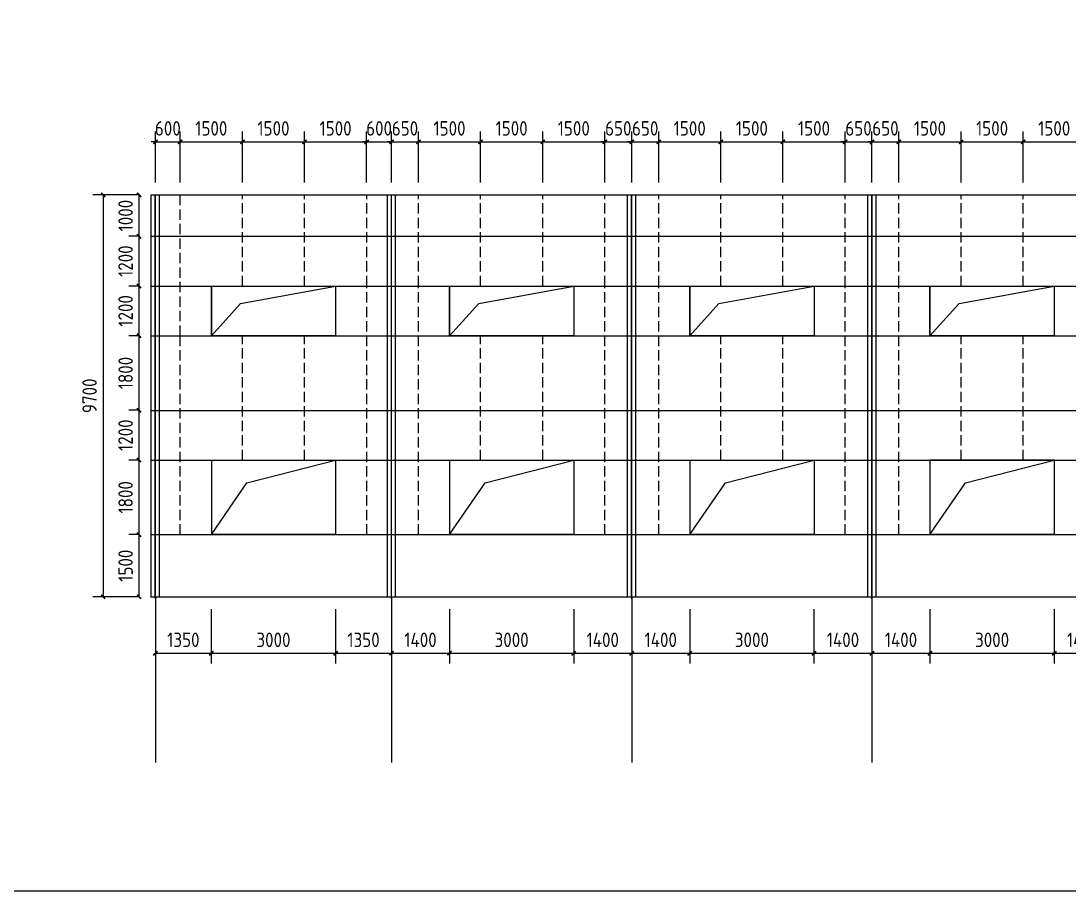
# Model space of a CAD drawing. Extents: x 102162 to 621267, y -39398 to 328893.
# Drawn here: x 363292 to 388595, y 118102 to 139102 of the extents above; entities that cross this region are included whole.
import ezdxf

# ---------------------------------------------------------------- set-up
doc = ezdxf.new("R2010")
doc.units = 0
doc.header["$LTSCALE"] = 1000
doc.header["$MEASUREMENT"] = 0
doc.linetypes.add('DASH', pattern=[0.35, 0.25, -0.1])
doc.layers.add('AXIS', color=3, linetype='Continuous')
doc.layers.add('DOTE', color=1, linetype='Continuous')
doc.styles.get("Standard").update_dxf_attribs({"font": 'gbenor.shx', "bigfont": 'gbcbig.shx'})
doc.dimstyles.get("Standard").update_dxf_attribs({"dimscale": 100, "dimtxt": 3.5, "dimasz": 1, "dimexe": 2.5, "dimexo": 3, "dimgap": 1.5, "dimtad": 1, "dimdec": 0, "dimzin": 0, "dimdsep": 46, "dimtxsty": 'Standard', "dimblk": 'ARCHTICK', "dimcen": 0.09, "dimadec": 0, "dimazin": 0, "dimtfac": 1, "dimtdec": 0, "dimtix": 1, "dimtmove": 2, "dimatfit": 3, "dimfxl": 1, "dimtolj": 1, "dimtzin": 0, "dimarcsym": 0})

# ---------------------------------------------------------------- blocks, each defined once
blk = doc.blocks.new('_ArchTick')
at = {"color": 0, "linetype": 'ByBlock', "const_width": 0.4}
blk.add_lwpolyline([(-0.5, -0.5), (0.5, 0.5)], dxfattribs=at)
blk = doc.blocks.new('*D5632')
at = {"color": 0, "lineweight": -2}
for p, q in [((366138, 126704), (365893, 126704)), ((366143, 125204), (366143, 126704)), ((366118, 125204), (365893, 125204))]:
    blk.add_line(p, q, dxfattribs=at)
at = {"layer": 'Defpoints', "color": 0}
for p in [(366143, 126704), (366438, 126704), (366418, 125204)]:
    blk.add_point(p, dxfattribs=at)
at = {"color": 0, "lineweight": -2, "xscale": 100, "yscale": 100, "zscale": 100}
for p, rotation in [((366143, 126704), 90), ((366143, 125204), 270)]:
    blk.add_blockref('_ArchTick', p, dxfattribs=dict(at, rotation=rotation))
at = {"color": 0, "insert": (365818, 125954), "char_height": 350, "attachment_point": 5, "rotation": 90}
blk.add_mtext('\\A1;1500', dxfattribs=at)
blk = doc.blocks.new('*D5633')
at = {"color": 0, "lineweight": -2}
for p, q in [((366138, 128504), (365893, 128504)), ((366143, 126704), (366143, 128504)), ((366138, 126704), (365893, 126704))]:
    blk.add_line(p, q, dxfattribs=at)
at = {"layer": 'Defpoints', "color": 0}
for p in [(366143, 128504), (366438, 128504), (366438, 126704)]:
    blk.add_point(p, dxfattribs=at)
at = {"color": 0, "lineweight": -2, "xscale": 100, "yscale": 100, "zscale": 100}
for p, rotation in [((366143, 128504), 90), ((366143, 126704), 270)]:
    blk.add_blockref('_ArchTick', p, dxfattribs=dict(at, rotation=rotation))
at = {"color": 0, "insert": (365818, 127604), "char_height": 350, "attachment_point": 5, "rotation": 90}
blk.add_mtext('\\A1;1800', dxfattribs=at)
blk = doc.blocks.new('*D5634')
at = {"color": 0, "lineweight": -2}
for p, q in [((366138, 129704), (365893, 129704)), ((366143, 128504), (366143, 129704)), ((366138, 128504), (365893, 128504))]:
    blk.add_line(p, q, dxfattribs=at)
at = {"layer": 'Defpoints', "color": 0}
for p in [(366143, 129704), (366438, 129704), (366438, 128504)]:
    blk.add_point(p, dxfattribs=at)
at = {"color": 0, "lineweight": -2, "xscale": 100, "yscale": 100, "zscale": 100}
for p, rotation in [((366143, 129704), 90), ((366143, 128504), 270)]:
    blk.add_blockref('_ArchTick', p, dxfattribs=dict(at, rotation=rotation))
at = {"color": 0, "insert": (365818, 129104), "char_height": 350, "attachment_point": 5, "rotation": 90}
blk.add_mtext('\\A1;1200', dxfattribs=at)
blk = doc.blocks.new('*D5635')
at = {"color": 0, "lineweight": -2}
for p, q in [((366138, 131504), (365893, 131504)), ((366143, 129704), (366143, 131504)), ((366138, 129704), (365893, 129704))]:
    blk.add_line(p, q, dxfattribs=at)
at = {"layer": 'Defpoints', "color": 0}
for p in [(366143, 131504), (366438, 131504), (366438, 129704)]:
    blk.add_point(p, dxfattribs=at)
at = {"color": 0, "lineweight": -2, "xscale": 100, "yscale": 100, "zscale": 100}
for p, rotation in [((366143, 131504), 90), ((366143, 129704), 270)]:
    blk.add_blockref('_ArchTick', p, dxfattribs=dict(at, rotation=rotation))
at = {"color": 0, "insert": (365818, 130604), "char_height": 350, "attachment_point": 5, "rotation": 90}
blk.add_mtext('\\A1;1800', dxfattribs=at)
blk = doc.blocks.new('*D5636')
at = {"color": 0, "lineweight": -2}
for p, q in [((366138, 132704), (365893, 132704)), ((366143, 131504), (366143, 132704)), ((366138, 131504), (365893, 131504))]:
    blk.add_line(p, q, dxfattribs=at)
at = {"layer": 'Defpoints', "color": 0}
for p in [(366143, 132704), (366438, 132704), (366438, 131504)]:
    blk.add_point(p, dxfattribs=at)
at = {"color": 0, "lineweight": -2, "xscale": 100, "yscale": 100, "zscale": 100}
for p, rotation in [((366143, 132704), 90), ((366143, 131504), 270)]:
    blk.add_blockref('_ArchTick', p, dxfattribs=dict(at, rotation=rotation))
at = {"color": 0, "insert": (365818, 132104), "char_height": 350, "attachment_point": 5, "rotation": 90}
blk.add_mtext('\\A1;1200', dxfattribs=at)
blk = doc.blocks.new('*D5637')
at = {"color": 0, "lineweight": -2}
for p, q in [((366138, 133904), (365893, 133904)), ((366143, 132704), (366143, 133904)), ((366138, 132704), (365893, 132704))]:
    blk.add_line(p, q, dxfattribs=at)
at = {"layer": 'Defpoints', "color": 0}
for p in [(366143, 133904), (366438, 133904), (366438, 132704)]:
    blk.add_point(p, dxfattribs=at)
at = {"color": 0, "lineweight": -2, "xscale": 100, "yscale": 100, "zscale": 100}
for p, rotation in [((366143, 133904), 90), ((366143, 132704), 270)]:
    blk.add_blockref('_ArchTick', p, dxfattribs=dict(at, rotation=rotation))
at = {"color": 0, "insert": (365818, 133304), "char_height": 350, "attachment_point": 5, "rotation": 90}
blk.add_mtext('\\A1;1200', dxfattribs=at)
blk = doc.blocks.new('*D5638')
at = {"color": 0, "lineweight": -2}
for p, q in [((366138, 134904), (365893, 134904)), ((366143, 133904), (366143, 134904)), ((366138, 133904), (365893, 133904))]:
    blk.add_line(p, q, dxfattribs=at)
at = {"layer": 'Defpoints', "color": 0}
for p in [(366143, 134904), (366438, 134904), (366438, 133904)]:
    blk.add_point(p, dxfattribs=at)
at = {"color": 0, "lineweight": -2, "xscale": 100, "yscale": 100, "zscale": 100}
for p, rotation in [((366143, 134904), 90), ((366143, 133904), 270)]:
    blk.add_blockref('_ArchTick', p, dxfattribs=dict(at, rotation=rotation))
at = {"color": 0, "insert": (365818, 134404), "char_height": 350, "attachment_point": 5, "rotation": 90}
blk.add_mtext('\\A1;1000', dxfattribs=at)
blk = doc.blocks.new('*D5639')
at = {"color": 0, "lineweight": -2}
for p, q in [((366138, 134904), (365024, 134904)), ((365274, 134904), (365274, 125204)), ((366138, 125204), (365024, 125204))]:
    blk.add_line(p, q, dxfattribs=at)
at = {"layer": 'Defpoints', "color": 0}
for p in [(366438, 134904), (365274, 125204), (366438, 125204)]:
    blk.add_point(p, dxfattribs=at)
at = {"color": 0, "lineweight": -2, "xscale": 100, "yscale": 100, "zscale": 100}
for p, rotation in [((365274, 134904), 90), ((365274, 125204), 270)]:
    blk.add_blockref('_ArchTick', p, dxfattribs=dict(at, rotation=rotation))
at = {"color": 0, "insert": (364949, 130054), "char_height": 350, "attachment_point": 5, "rotation": 90}
blk.add_mtext('\\A1;9700', dxfattribs=at)
blk = doc.blocks.new('*D5150')
at = {"color": 0, "lineweight": -2}
for p, q in [((366538, 124904), (366538, 123590)), ((367888, 124904), (367888, 123590)), ((366538, 123840), (367888, 123840))]:
    blk.add_line(p, q, dxfattribs=at)
at = {"layer": 'Defpoints', "color": 0}
for p in [(366538, 125204), (367888, 125204), (367888, 123840)]:
    blk.add_point(p, dxfattribs=at)
at = {"color": 0, "lineweight": -2, "xscale": 100, "yscale": 100, "zscale": 100, "rotation": 180}
blk.add_blockref('_ArchTick', (366538, 123840), dxfattribs=at)
at = {"color": 0, "lineweight": -2, "xscale": 100, "yscale": 100, "zscale": 100}
blk.add_blockref('_ArchTick', (367888, 123840), dxfattribs=at)
at = {"color": 0, "insert": (367213, 124165), "char_height": 350, "attachment_point": 5}
blk.add_mtext('\\A1;1350', dxfattribs=at)
blk = doc.blocks.new('*D5151')
at = {"color": 0, "lineweight": -2}
for p, q in [((367888, 124904), (367888, 123590)), ((370888, 124904), (370888, 123590)), ((367888, 123840), (370888, 123840))]:
    blk.add_line(p, q, dxfattribs=at)
at = {"layer": 'Defpoints', "color": 0}
for p in [(367888, 125204), (370888, 125204), (370888, 123840)]:
    blk.add_point(p, dxfattribs=at)
at = {"color": 0, "lineweight": -2, "xscale": 100, "yscale": 100, "zscale": 100, "rotation": 180}
blk.add_blockref('_ArchTick', (367888, 123840), dxfattribs=at)
at = {"color": 0, "lineweight": -2, "xscale": 100, "yscale": 100, "zscale": 100}
blk.add_blockref('_ArchTick', (370888, 123840), dxfattribs=at)
at = {"color": 0, "insert": (369388, 124165), "char_height": 350, "attachment_point": 5}
blk.add_mtext('\\A1;3000', dxfattribs=at)
blk = doc.blocks.new('*D5152')
at = {"color": 0, "lineweight": -2}
for p, q in [((370888, 124904), (370888, 123590)), ((372238, 124904), (372238, 123590)), ((370888, 123840), (372238, 123840))]:
    blk.add_line(p, q, dxfattribs=at)
at = {"layer": 'Defpoints', "color": 0}
for p in [(370888, 125204), (372238, 125204), (372238, 123840)]:
    blk.add_point(p, dxfattribs=at)
at = {"color": 0, "lineweight": -2, "xscale": 100, "yscale": 100, "zscale": 100, "rotation": 180}
blk.add_blockref('_ArchTick', (370888, 123840), dxfattribs=at)
at = {"color": 0, "lineweight": -2, "xscale": 100, "yscale": 100, "zscale": 100}
blk.add_blockref('_ArchTick', (372238, 123840), dxfattribs=at)
at = {"color": 0, "insert": (371563, 124165), "char_height": 350, "attachment_point": 5}
blk.add_mtext('\\A1;1350', dxfattribs=at)
blk = doc.blocks.new('*D5153')
at = {"color": 0, "lineweight": -2}
for p, q in [((372238, 124904), (372238, 123590)), ((373638, 124904), (373638, 123590)), ((372238, 123840), (373638, 123840))]:
    blk.add_line(p, q, dxfattribs=at)
at = {"layer": 'Defpoints', "color": 0}
for p in [(372238, 125204), (373638, 125204), (373638, 123840)]:
    blk.add_point(p, dxfattribs=at)
at = {"color": 0, "lineweight": -2, "xscale": 100, "yscale": 100, "zscale": 100, "rotation": 180}
blk.add_blockref('_ArchTick', (372238, 123840), dxfattribs=at)
at = {"color": 0, "lineweight": -2, "xscale": 100, "yscale": 100, "zscale": 100}
blk.add_blockref('_ArchTick', (373638, 123840), dxfattribs=at)
at = {"color": 0, "insert": (372938, 124165), "char_height": 350, "attachment_point": 5}
blk.add_mtext('\\A1;1400', dxfattribs=at)
blk = doc.blocks.new('*D5154')
at = {"color": 0, "lineweight": -2}
for p, q in [((373638, 124904), (373638, 123590)), ((376638, 124904), (376638, 123590)), ((373638, 123840), (376638, 123840))]:
    blk.add_line(p, q, dxfattribs=at)
at = {"layer": 'Defpoints', "color": 0}
for p in [(373638, 125204), (376638, 125204), (376638, 123840)]:
    blk.add_point(p, dxfattribs=at)
at = {"color": 0, "lineweight": -2, "xscale": 100, "yscale": 100, "zscale": 100, "rotation": 180}
blk.add_blockref('_ArchTick', (373638, 123840), dxfattribs=at)
at = {"color": 0, "lineweight": -2, "xscale": 100, "yscale": 100, "zscale": 100}
blk.add_blockref('_ArchTick', (376638, 123840), dxfattribs=at)
at = {"color": 0, "insert": (375138, 124165), "char_height": 350, "attachment_point": 5}
blk.add_mtext('\\A1;3000', dxfattribs=at)
blk = doc.blocks.new('*D5155')
at = {"color": 0, "lineweight": -2}
for p, q in [((376638, 124904), (376638, 123590)), ((378038, 124904), (378038, 123590)), ((376638, 123840), (378038, 123840))]:
    blk.add_line(p, q, dxfattribs=at)
at = {"layer": 'Defpoints', "color": 0}
for p in [(376638, 125204), (378038, 125204), (378038, 123840)]:
    blk.add_point(p, dxfattribs=at)
at = {"color": 0, "lineweight": -2, "xscale": 100, "yscale": 100, "zscale": 100, "rotation": 180}
blk.add_blockref('_ArchTick', (376638, 123840), dxfattribs=at)
at = {"color": 0, "lineweight": -2, "xscale": 100, "yscale": 100, "zscale": 100}
blk.add_blockref('_ArchTick', (378038, 123840), dxfattribs=at)
at = {"color": 0, "insert": (377338, 124165), "char_height": 350, "attachment_point": 5}
blk.add_mtext('\\A1;1400', dxfattribs=at)
blk = doc.blocks.new('*D5156')
at = {"color": 0, "lineweight": -2}
for p, q in [((378038, 124904), (378038, 123590)), ((379438, 124904), (379438, 123590)), ((378038, 123840), (379438, 123840))]:
    blk.add_line(p, q, dxfattribs=at)
at = {"layer": 'Defpoints', "color": 0}
for p in [(378038, 125204), (379438, 125204), (379438, 123840)]:
    blk.add_point(p, dxfattribs=at)
at = {"color": 0, "lineweight": -2, "xscale": 100, "yscale": 100, "zscale": 100, "rotation": 180}
blk.add_blockref('_ArchTick', (378038, 123840), dxfattribs=at)
at = {"color": 0, "lineweight": -2, "xscale": 100, "yscale": 100, "zscale": 100}
blk.add_blockref('_ArchTick', (379438, 123840), dxfattribs=at)
at = {"color": 0, "insert": (378738, 124165), "char_height": 350, "attachment_point": 5}
blk.add_mtext('\\A1;1400', dxfattribs=at)
blk = doc.blocks.new('*D5157')
at = {"color": 0, "lineweight": -2}
for p, q in [((379438, 124904), (379438, 123590)), ((382438, 124904), (382438, 123590)), ((379438, 123840), (382438, 123840))]:
    blk.add_line(p, q, dxfattribs=at)
at = {"layer": 'Defpoints', "color": 0}
for p in [(379438, 125204), (382438, 125204), (382438, 123840)]:
    blk.add_point(p, dxfattribs=at)
at = {"color": 0, "lineweight": -2, "xscale": 100, "yscale": 100, "zscale": 100, "rotation": 180}
blk.add_blockref('_ArchTick', (379438, 123840), dxfattribs=at)
at = {"color": 0, "lineweight": -2, "xscale": 100, "yscale": 100, "zscale": 100}
blk.add_blockref('_ArchTick', (382438, 123840), dxfattribs=at)
at = {"color": 0, "insert": (380938, 124165), "char_height": 350, "attachment_point": 5}
blk.add_mtext('\\A1;3000', dxfattribs=at)
blk = doc.blocks.new('*D5158')
at = {"color": 0, "lineweight": -2}
for p, q in [((382438, 124904), (382438, 123590)), ((383838, 124904), (383838, 123590)), ((382438, 123840), (383838, 123840))]:
    blk.add_line(p, q, dxfattribs=at)
at = {"layer": 'Defpoints', "color": 0}
for p in [(382438, 125204), (383838, 125204), (383838, 123840)]:
    blk.add_point(p, dxfattribs=at)
at = {"color": 0, "lineweight": -2, "xscale": 100, "yscale": 100, "zscale": 100, "rotation": 180}
blk.add_blockref('_ArchTick', (382438, 123840), dxfattribs=at)
at = {"color": 0, "lineweight": -2, "xscale": 100, "yscale": 100, "zscale": 100}
blk.add_blockref('_ArchTick', (383838, 123840), dxfattribs=at)
at = {"color": 0, "insert": (383138, 124165), "char_height": 350, "attachment_point": 5}
blk.add_mtext('\\A1;1400', dxfattribs=at)
blk = doc.blocks.new('*D5159')
at = {"color": 0, "lineweight": -2}
for p, q in [((383838, 124904), (383838, 123590)), ((385238, 124904), (385238, 123590)), ((383838, 123840), (385238, 123840))]:
    blk.add_line(p, q, dxfattribs=at)
at = {"layer": 'Defpoints', "color": 0}
for p in [(383838, 125204), (385238, 125204), (385238, 123840)]:
    blk.add_point(p, dxfattribs=at)
at = {"color": 0, "lineweight": -2, "xscale": 100, "yscale": 100, "zscale": 100, "rotation": 180}
blk.add_blockref('_ArchTick', (383838, 123840), dxfattribs=at)
at = {"color": 0, "lineweight": -2, "xscale": 100, "yscale": 100, "zscale": 100}
blk.add_blockref('_ArchTick', (385238, 123840), dxfattribs=at)
at = {"color": 0, "insert": (384538, 124165), "char_height": 350, "attachment_point": 5}
blk.add_mtext('\\A1;1400', dxfattribs=at)
blk = doc.blocks.new('*D5160')
at = {"color": 0, "lineweight": -2}
for p, q in [((385238, 124904), (385238, 123590)), ((388238, 124904), (388238, 123590)), ((385238, 123840), (388238, 123840))]:
    blk.add_line(p, q, dxfattribs=at)
at = {"layer": 'Defpoints', "color": 0}
for p in [(385238, 125204), (388238, 125204), (388238, 123840)]:
    blk.add_point(p, dxfattribs=at)
at = {"color": 0, "lineweight": -2, "xscale": 100, "yscale": 100, "zscale": 100, "rotation": 180}
blk.add_blockref('_ArchTick', (385238, 123840), dxfattribs=at)
at = {"color": 0, "lineweight": -2, "xscale": 100, "yscale": 100, "zscale": 100}
blk.add_blockref('_ArchTick', (388238, 123840), dxfattribs=at)
at = {"color": 0, "insert": (386738, 124165), "char_height": 350, "attachment_point": 5}
blk.add_mtext('\\A1;3000', dxfattribs=at)
blk = doc.blocks.new('*D5161')
at = {"color": 0, "lineweight": -2}
for p, q in [((388238, 124904), (388238, 123590)), ((389638, 124904), (389638, 123590)), ((388238, 123840), (389638, 123840))]:
    blk.add_line(p, q, dxfattribs=at)
at = {"layer": 'Defpoints', "color": 0}
for p in [(388238, 125204), (389638, 125204), (389638, 123840)]:
    blk.add_point(p, dxfattribs=at)
at = {"color": 0, "lineweight": -2, "xscale": 100, "yscale": 100, "zscale": 100, "rotation": 180}
blk.add_blockref('_ArchTick', (388238, 123840), dxfattribs=at)
at = {"color": 0, "lineweight": -2, "xscale": 100, "yscale": 100, "zscale": 100}
blk.add_blockref('_ArchTick', (389638, 123840), dxfattribs=at)
at = {"color": 0, "insert": (388938, 124165), "char_height": 350, "attachment_point": 5}
blk.add_mtext('\\A1;1400', dxfattribs=at)
blk = doc.blocks.new('*D5640')
at = {"color": 0, "lineweight": -2}
for p, q in [((366538, 135204), (366538, 136434)), ((367138, 135204), (367138, 136434)), ((366538, 136184), (366438, 136184)), ((366538, 136184), (367138, 136184)), ((367138, 136184), (367238, 136184))]:
    blk.add_line(p, q, dxfattribs=at)
at = {"layer": 'Defpoints', "color": 0}
for p in [(367138, 136184), (366538, 134904), (367138, 134904)]:
    blk.add_point(p, dxfattribs=at)
at = {"color": 0, "lineweight": -2, "xscale": 100, "yscale": 100, "zscale": 100}
blk.add_blockref('_ArchTick', (366538, 136184), dxfattribs=at)
at = {"color": 0, "lineweight": -2, "xscale": 100, "yscale": 100, "zscale": 100, "rotation": 180}
blk.add_blockref('_ArchTick', (367138, 136184), dxfattribs=at)
at = {"color": 0, "insert": (366838, 136509), "char_height": 350, "attachment_point": 5}
blk.add_mtext('\\A1;600', dxfattribs=at)
blk = doc.blocks.new('*D5641')
at = {"color": 0, "lineweight": -2}
for p, q in [((367138, 135204), (367138, 136434)), ((368638, 135204), (368638, 136434)), ((367138, 136184), (368638, 136184))]:
    blk.add_line(p, q, dxfattribs=at)
at = {"layer": 'Defpoints', "color": 0}
for p in [(368638, 136184), (367138, 134904), (368638, 134904)]:
    blk.add_point(p, dxfattribs=at)
at = {"color": 0, "lineweight": -2, "xscale": 100, "yscale": 100, "zscale": 100, "rotation": 180}
blk.add_blockref('_ArchTick', (367138, 136184), dxfattribs=at)
at = {"color": 0, "lineweight": -2, "xscale": 100, "yscale": 100, "zscale": 100}
blk.add_blockref('_ArchTick', (368638, 136184), dxfattribs=at)
at = {"color": 0, "insert": (367888, 136509), "char_height": 350, "attachment_point": 5}
blk.add_mtext('\\A1;1500', dxfattribs=at)
blk = doc.blocks.new('*D5642')
at = {"color": 0, "lineweight": -2}
for p, q in [((368638, 135204), (368638, 136434)), ((370138, 135204), (370138, 136434)), ((368638, 136184), (370138, 136184))]:
    blk.add_line(p, q, dxfattribs=at)
at = {"layer": 'Defpoints', "color": 0}
for p in [(370138, 136184), (368638, 134904), (370138, 134904)]:
    blk.add_point(p, dxfattribs=at)
at = {"color": 0, "lineweight": -2, "xscale": 100, "yscale": 100, "zscale": 100, "rotation": 180}
blk.add_blockref('_ArchTick', (368638, 136184), dxfattribs=at)
at = {"color": 0, "lineweight": -2, "xscale": 100, "yscale": 100, "zscale": 100}
blk.add_blockref('_ArchTick', (370138, 136184), dxfattribs=at)
at = {"color": 0, "insert": (369388, 136509), "char_height": 350, "attachment_point": 5}
blk.add_mtext('\\A1;1500', dxfattribs=at)
blk = doc.blocks.new('*D5643')
at = {"color": 0, "lineweight": -2}
for p, q in [((370138, 135204), (370138, 136434)), ((371638, 135204), (371638, 136434)), ((370138, 136184), (371638, 136184))]:
    blk.add_line(p, q, dxfattribs=at)
at = {"layer": 'Defpoints', "color": 0}
for p in [(371638, 136184), (370138, 134904), (371638, 134904)]:
    blk.add_point(p, dxfattribs=at)
at = {"color": 0, "lineweight": -2, "xscale": 100, "yscale": 100, "zscale": 100, "rotation": 180}
blk.add_blockref('_ArchTick', (370138, 136184), dxfattribs=at)
at = {"color": 0, "lineweight": -2, "xscale": 100, "yscale": 100, "zscale": 100}
blk.add_blockref('_ArchTick', (371638, 136184), dxfattribs=at)
at = {"color": 0, "insert": (370888, 136509), "char_height": 350, "attachment_point": 5}
blk.add_mtext('\\A1;1500', dxfattribs=at)
blk = doc.blocks.new('*D5644')
at = {"color": 0, "lineweight": -2}
for p, q in [((371638, 135204), (371638, 136434)), ((372238, 135204), (372238, 136434)), ((371638, 136184), (371538, 136184)), ((371638, 136184), (372238, 136184)), ((372238, 136184), (372338, 136184))]:
    blk.add_line(p, q, dxfattribs=at)
at = {"layer": 'Defpoints', "color": 0}
for p in [(372238, 136184), (371638, 134904), (372238, 134904)]:
    blk.add_point(p, dxfattribs=at)
at = {"color": 0, "lineweight": -2, "xscale": 100, "yscale": 100, "zscale": 100}
blk.add_blockref('_ArchTick', (371638, 136184), dxfattribs=at)
at = {"color": 0, "lineweight": -2, "xscale": 100, "yscale": 100, "zscale": 100, "rotation": 180}
blk.add_blockref('_ArchTick', (372238, 136184), dxfattribs=at)
at = {"color": 0, "insert": (371938, 136509), "char_height": 350, "attachment_point": 5}
blk.add_mtext('\\A1;600', dxfattribs=at)
blk = doc.blocks.new('*D5645')
at = {"color": 0, "lineweight": -2}
for p, q in [((372238, 135204), (372238, 136434)), ((372888, 135204), (372888, 136434)), ((372238, 136184), (372138, 136184)), ((372238, 136184), (372888, 136184)), ((372888, 136184), (372988, 136184))]:
    blk.add_line(p, q, dxfattribs=at)
at = {"layer": 'Defpoints', "color": 0}
for p in [(372888, 136184), (372238, 134904), (372888, 134904)]:
    blk.add_point(p, dxfattribs=at)
at = {"color": 0, "lineweight": -2, "xscale": 100, "yscale": 100, "zscale": 100}
blk.add_blockref('_ArchTick', (372238, 136184), dxfattribs=at)
at = {"color": 0, "lineweight": -2, "xscale": 100, "yscale": 100, "zscale": 100, "rotation": 180}
blk.add_blockref('_ArchTick', (372888, 136184), dxfattribs=at)
at = {"color": 0, "insert": (372563, 136509), "char_height": 350, "attachment_point": 5}
blk.add_mtext('\\A1;650', dxfattribs=at)
blk = doc.blocks.new('*D5646')
at = {"color": 0, "lineweight": -2}
for p, q in [((372888, 135204), (372888, 136434)), ((374388, 135204), (374388, 136434)), ((372888, 136184), (374388, 136184))]:
    blk.add_line(p, q, dxfattribs=at)
at = {"layer": 'Defpoints', "color": 0}
for p in [(374388, 136184), (372888, 134904), (374388, 134904)]:
    blk.add_point(p, dxfattribs=at)
at = {"color": 0, "lineweight": -2, "xscale": 100, "yscale": 100, "zscale": 100, "rotation": 180}
blk.add_blockref('_ArchTick', (372888, 136184), dxfattribs=at)
at = {"color": 0, "lineweight": -2, "xscale": 100, "yscale": 100, "zscale": 100}
blk.add_blockref('_ArchTick', (374388, 136184), dxfattribs=at)
at = {"color": 0, "insert": (373638, 136509), "char_height": 350, "attachment_point": 5}
blk.add_mtext('\\A1;1500', dxfattribs=at)
blk = doc.blocks.new('*D5647')
at = {"color": 0, "lineweight": -2}
for p, q in [((374388, 135204), (374388, 136434)), ((375888, 135204), (375888, 136434)), ((374388, 136184), (375888, 136184))]:
    blk.add_line(p, q, dxfattribs=at)
at = {"layer": 'Defpoints', "color": 0}
for p in [(375888, 136184), (374388, 134904), (375888, 134904)]:
    blk.add_point(p, dxfattribs=at)
at = {"color": 0, "lineweight": -2, "xscale": 100, "yscale": 100, "zscale": 100, "rotation": 180}
blk.add_blockref('_ArchTick', (374388, 136184), dxfattribs=at)
at = {"color": 0, "lineweight": -2, "xscale": 100, "yscale": 100, "zscale": 100}
blk.add_blockref('_ArchTick', (375888, 136184), dxfattribs=at)
at = {"color": 0, "insert": (375138, 136509), "char_height": 350, "attachment_point": 5}
blk.add_mtext('\\A1;1500', dxfattribs=at)
blk = doc.blocks.new('*D5648')
at = {"color": 0, "lineweight": -2}
for p, q in [((375888, 135204), (375888, 136434)), ((377388, 135204), (377388, 136434)), ((375888, 136184), (377388, 136184))]:
    blk.add_line(p, q, dxfattribs=at)
at = {"layer": 'Defpoints', "color": 0}
for p in [(377388, 136184), (375888, 134904), (377388, 134904)]:
    blk.add_point(p, dxfattribs=at)
at = {"color": 0, "lineweight": -2, "xscale": 100, "yscale": 100, "zscale": 100, "rotation": 180}
blk.add_blockref('_ArchTick', (375888, 136184), dxfattribs=at)
at = {"color": 0, "lineweight": -2, "xscale": 100, "yscale": 100, "zscale": 100}
blk.add_blockref('_ArchTick', (377388, 136184), dxfattribs=at)
at = {"color": 0, "insert": (376638, 136509), "char_height": 350, "attachment_point": 5}
blk.add_mtext('\\A1;1500', dxfattribs=at)
blk = doc.blocks.new('*D5649')
at = {"color": 0, "lineweight": -2}
for p, q in [((377388, 135204), (377388, 136434)), ((378038, 135204), (378038, 136434)), ((377388, 136184), (377288, 136184)), ((377388, 136184), (378038, 136184)), ((378038, 136184), (378138, 136184))]:
    blk.add_line(p, q, dxfattribs=at)
at = {"layer": 'Defpoints', "color": 0}
for p in [(378038, 136184), (377388, 134904), (378038, 134904)]:
    blk.add_point(p, dxfattribs=at)
at = {"color": 0, "lineweight": -2, "xscale": 100, "yscale": 100, "zscale": 100}
blk.add_blockref('_ArchTick', (377388, 136184), dxfattribs=at)
at = {"color": 0, "lineweight": -2, "xscale": 100, "yscale": 100, "zscale": 100, "rotation": 180}
blk.add_blockref('_ArchTick', (378038, 136184), dxfattribs=at)
at = {"color": 0, "insert": (377713, 136509), "char_height": 350, "attachment_point": 5}
blk.add_mtext('\\A1;650', dxfattribs=at)
blk = doc.blocks.new('*D5650')
at = {"color": 0, "lineweight": -2}
for p, q in [((378038, 135204), (378038, 136434)), ((378688, 135204), (378688, 136434)), ((378038, 136184), (377938, 136184)), ((378038, 136184), (378688, 136184)), ((378688, 136184), (378788, 136184))]:
    blk.add_line(p, q, dxfattribs=at)
at = {"layer": 'Defpoints', "color": 0}
for p in [(378688, 136184), (378038, 134904), (378688, 134904)]:
    blk.add_point(p, dxfattribs=at)
at = {"color": 0, "lineweight": -2, "xscale": 100, "yscale": 100, "zscale": 100}
blk.add_blockref('_ArchTick', (378038, 136184), dxfattribs=at)
at = {"color": 0, "lineweight": -2, "xscale": 100, "yscale": 100, "zscale": 100, "rotation": 180}
blk.add_blockref('_ArchTick', (378688, 136184), dxfattribs=at)
at = {"color": 0, "insert": (378363, 136509), "char_height": 350, "attachment_point": 5}
blk.add_mtext('\\A1;650', dxfattribs=at)
blk = doc.blocks.new('*D5651')
at = {"color": 0, "lineweight": -2}
for p, q in [((378688, 135204), (378688, 136434)), ((380188, 135204), (380188, 136434)), ((378688, 136184), (380188, 136184))]:
    blk.add_line(p, q, dxfattribs=at)
at = {"layer": 'Defpoints', "color": 0}
for p in [(380188, 136184), (378688, 134904), (380188, 134904)]:
    blk.add_point(p, dxfattribs=at)
at = {"color": 0, "lineweight": -2, "xscale": 100, "yscale": 100, "zscale": 100, "rotation": 180}
blk.add_blockref('_ArchTick', (378688, 136184), dxfattribs=at)
at = {"color": 0, "lineweight": -2, "xscale": 100, "yscale": 100, "zscale": 100}
blk.add_blockref('_ArchTick', (380188, 136184), dxfattribs=at)
at = {"color": 0, "insert": (379438, 136509), "char_height": 350, "attachment_point": 5}
blk.add_mtext('\\A1;1500', dxfattribs=at)
blk = doc.blocks.new('*D5652')
at = {"color": 0, "lineweight": -2}
for p, q in [((380188, 135204), (380188, 136434)), ((381688, 135204), (381688, 136434)), ((380188, 136184), (381688, 136184))]:
    blk.add_line(p, q, dxfattribs=at)
at = {"layer": 'Defpoints', "color": 0}
for p in [(381688, 136184), (380188, 134904), (381688, 134904)]:
    blk.add_point(p, dxfattribs=at)
at = {"color": 0, "lineweight": -2, "xscale": 100, "yscale": 100, "zscale": 100, "rotation": 180}
blk.add_blockref('_ArchTick', (380188, 136184), dxfattribs=at)
at = {"color": 0, "lineweight": -2, "xscale": 100, "yscale": 100, "zscale": 100}
blk.add_blockref('_ArchTick', (381688, 136184), dxfattribs=at)
at = {"color": 0, "insert": (380938, 136509), "char_height": 350, "attachment_point": 5}
blk.add_mtext('\\A1;1500', dxfattribs=at)
blk = doc.blocks.new('*D5653')
at = {"color": 0, "lineweight": -2}
for p, q in [((381688, 135204), (381688, 136434)), ((383188, 135204), (383188, 136434)), ((381688, 136184), (383188, 136184))]:
    blk.add_line(p, q, dxfattribs=at)
at = {"layer": 'Defpoints', "color": 0}
for p in [(383188, 136184), (381688, 134904), (383188, 134904)]:
    blk.add_point(p, dxfattribs=at)
at = {"color": 0, "lineweight": -2, "xscale": 100, "yscale": 100, "zscale": 100, "rotation": 180}
blk.add_blockref('_ArchTick', (381688, 136184), dxfattribs=at)
at = {"color": 0, "lineweight": -2, "xscale": 100, "yscale": 100, "zscale": 100}
blk.add_blockref('_ArchTick', (383188, 136184), dxfattribs=at)
at = {"color": 0, "insert": (382438, 136509), "char_height": 350, "attachment_point": 5}
blk.add_mtext('\\A1;1500', dxfattribs=at)
blk = doc.blocks.new('*D5654')
at = {"color": 0, "lineweight": -2}
for p, q in [((383188, 135204), (383188, 136434)), ((383838, 135204), (383838, 136434)), ((383188, 136184), (383088, 136184)), ((383188, 136184), (383838, 136184)), ((383838, 136184), (383938, 136184))]:
    blk.add_line(p, q, dxfattribs=at)
at = {"layer": 'Defpoints', "color": 0}
for p in [(383838, 136184), (383188, 134904), (383838, 134904)]:
    blk.add_point(p, dxfattribs=at)
at = {"color": 0, "lineweight": -2, "xscale": 100, "yscale": 100, "zscale": 100}
blk.add_blockref('_ArchTick', (383188, 136184), dxfattribs=at)
at = {"color": 0, "lineweight": -2, "xscale": 100, "yscale": 100, "zscale": 100, "rotation": 180}
blk.add_blockref('_ArchTick', (383838, 136184), dxfattribs=at)
at = {"color": 0, "insert": (383513, 136509), "char_height": 350, "attachment_point": 5}
blk.add_mtext('\\A1;650', dxfattribs=at)
blk = doc.blocks.new('*D5655')
at = {"color": 0, "lineweight": -2}
for p, q in [((383838, 135204), (383838, 136434)), ((384488, 135204), (384488, 136434)), ((383838, 136184), (383738, 136184)), ((383838, 136184), (384488, 136184)), ((384488, 136184), (384588, 136184))]:
    blk.add_line(p, q, dxfattribs=at)
at = {"layer": 'Defpoints', "color": 0}
for p in [(384488, 136184), (383838, 134904), (384488, 134904)]:
    blk.add_point(p, dxfattribs=at)
at = {"color": 0, "lineweight": -2, "xscale": 100, "yscale": 100, "zscale": 100}
blk.add_blockref('_ArchTick', (383838, 136184), dxfattribs=at)
at = {"color": 0, "lineweight": -2, "xscale": 100, "yscale": 100, "zscale": 100, "rotation": 180}
blk.add_blockref('_ArchTick', (384488, 136184), dxfattribs=at)
at = {"color": 0, "insert": (384163, 136509), "char_height": 350, "attachment_point": 5}
blk.add_mtext('\\A1;650', dxfattribs=at)
blk = doc.blocks.new('*D5656')
at = {"color": 0, "lineweight": -2}
for p, q in [((384488, 135204), (384488, 136434)), ((385988, 135204), (385988, 136434)), ((384488, 136184), (385988, 136184))]:
    blk.add_line(p, q, dxfattribs=at)
at = {"layer": 'Defpoints', "color": 0}
for p in [(385988, 136184), (384488, 134904), (385988, 134904)]:
    blk.add_point(p, dxfattribs=at)
at = {"color": 0, "lineweight": -2, "xscale": 100, "yscale": 100, "zscale": 100, "rotation": 180}
blk.add_blockref('_ArchTick', (384488, 136184), dxfattribs=at)
at = {"color": 0, "lineweight": -2, "xscale": 100, "yscale": 100, "zscale": 100}
blk.add_blockref('_ArchTick', (385988, 136184), dxfattribs=at)
at = {"color": 0, "insert": (385238, 136509), "char_height": 350, "attachment_point": 5}
blk.add_mtext('\\A1;1500', dxfattribs=at)
blk = doc.blocks.new('*D5657')
at = {"color": 0, "lineweight": -2}
for p, q in [((385988, 135204), (385988, 136434)), ((387488, 135204), (387488, 136434)), ((385988, 136184), (387488, 136184))]:
    blk.add_line(p, q, dxfattribs=at)
at = {"layer": 'Defpoints', "color": 0}
for p in [(387488, 136184), (385988, 134904), (387488, 134904)]:
    blk.add_point(p, dxfattribs=at)
at = {"color": 0, "lineweight": -2, "xscale": 100, "yscale": 100, "zscale": 100, "rotation": 180}
blk.add_blockref('_ArchTick', (385988, 136184), dxfattribs=at)
at = {"color": 0, "lineweight": -2, "xscale": 100, "yscale": 100, "zscale": 100}
blk.add_blockref('_ArchTick', (387488, 136184), dxfattribs=at)
at = {"color": 0, "insert": (386738, 136509), "char_height": 350, "attachment_point": 5}
blk.add_mtext('\\A1;1500', dxfattribs=at)
blk = doc.blocks.new('*D5658')
at = {"color": 0, "lineweight": -2}
for p, q in [((387488, 135204), (387488, 136434)), ((388988, 135204), (388988, 136434)), ((387488, 136184), (388988, 136184))]:
    blk.add_line(p, q, dxfattribs=at)
at = {"layer": 'Defpoints', "color": 0}
for p in [(388988, 136184), (387488, 134904), (388988, 134904)]:
    blk.add_point(p, dxfattribs=at)
at = {"color": 0, "lineweight": -2, "xscale": 100, "yscale": 100, "zscale": 100, "rotation": 180}
blk.add_blockref('_ArchTick', (387488, 136184), dxfattribs=at)
at = {"color": 0, "lineweight": -2, "xscale": 100, "yscale": 100, "zscale": 100}
blk.add_blockref('_ArchTick', (388988, 136184), dxfattribs=at)
at = {"color": 0, "insert": (388238, 136509), "char_height": 350, "attachment_point": 5}
blk.add_mtext('\\A1;1500', dxfattribs=at)

msp = doc.modelspace()

# ---------------------------------------------------------------- linework, layer by layer
for p, q in [((366438.3, 134903.7), (401238.3, 134903.7)), ((366438.3, 133903.7), (401238.3, 133903.7)), ((366438.3, 132703.7), (401238.3, 132703.7)), ((367888.3, 132703.7), (367888.3, 131503.7)), ((368592.6, 132282.2), (370888.3, 132703.7)), ((370888.3, 132703.7), (370888.3, 131503.7)), ((373638.3, 132703.7), (373638.3, 131503.7)), ((374342.6, 132282.2), (376638.3, 132703.7)), ((376638.3, 132703.7), (376638.3, 131503.7)), ((379438.3, 132703.7), (379438.3, 131503.7)), ((380142.6, 132282.2), (382438.3, 132703.7)), ((382438.3, 132703.7), (382438.3, 131503.7)), ((385238.3, 132703.7), (385238.3, 131503.7)), ((385942.6, 132282.2), (388238.3, 132703.7)), ((388238.3, 132703.7), (388238.3, 131503.7)), ((367888.3, 131503.7), (368592.6, 132282.2)), ((373638.3, 131503.7), (374342.6, 132282.2)), ((379438.3, 131503.7), (380142.6, 132282.2)), ((385238.3, 131503.7), (385942.6, 132282.2)), ((366438.3, 131503.7), (401238.3, 131503.7)), ((366438.3, 129703.7), (389641.3, 129703.7)), ((366438.3, 128503.7), (390398.3, 128503.7)), ((368748.7, 127956.3), (370888.3, 128503.7)), ((370888.3, 128503.7), (370888.3, 126703.7)), ((373638.3, 128503.7), (373638.3, 126703.7)), ((374498.7, 127956.3), (376638.3, 128503.7)), ((376638.3, 128503.7), (376638.3, 126703.7)), ((379438.3, 128503.7), (379438.3, 126703.7)), ((380298.7, 127956.3), (382438.3, 128503.7)), ((382438.3, 128503.7), (382438.3, 126703.7)), ((385238.3, 128503.7), (385238.3, 126703.7)), ((386098.7, 127956.3), (388238.3, 128503.7)), ((388238.3, 128503.7), (388238.3, 126703.7)), ((367888.3, 126703.7), (368748.7, 127956.3)), ((373638.3, 126703.7), (374498.7, 127956.3)), ((379438.3, 126703.7), (380298.7, 127956.3)), ((385238.3, 126703.7), (386098.7, 127956.3)), ((366438.3, 126703.7), (390398.3, 126703.7)), ((366418.3, 125203.7), (401258.3, 125203.7))]:
    msp.add_line(p, q)
at = {"color": 6}
for p, q in [((367888.3, 132703.7), (370888.3, 132703.7)), ((367888.3, 131503.7), (367888.3, 132703.7)), ((370888.3, 132703.7), (370888.3, 131503.7)), ((373638.3, 132703.7), (376638.3, 132703.7)), ((373638.3, 131503.7), (373638.3, 132703.7)), ((376638.3, 132703.7), (376638.3, 131503.7)), ((379438.3, 132703.7), (382438.3, 132703.7)), ((379438.3, 131503.7), (379438.3, 132703.7)), ((382438.3, 132703.7), (382438.3, 131503.7)), ((385238.3, 132703.7), (388238.3, 132703.7)), ((385238.3, 131503.7), (385238.3, 132703.7)), ((388238.3, 132703.7), (388238.3, 131503.7)), ((370888.3, 131503.7), (367888.3, 131503.7)), ((376638.3, 131503.7), (373638.3, 131503.7)), ((382438.3, 131503.7), (379438.3, 131503.7)), ((388238.3, 131503.7), (385238.3, 131503.7)), ((367888.3, 128503.7), (367888.3, 126703.7)), ((367888.3, 128503.7), (370888.3, 128503.7)), ((370888.3, 128503.7), (370888.3, 126703.7)), ((373638.3, 128503.7), (373638.3, 126703.7)), ((373638.3, 128503.7), (376638.3, 128503.7)), ((376638.3, 128503.7), (376638.3, 126703.7)), ((379438.3, 128503.7), (379438.3, 126703.7)), ((379438.3, 128503.7), (382438.3, 128503.7)), ((382438.3, 128503.7), (382438.3, 126703.7)), ((385238.3, 128503.7), (385238.3, 126703.7)), ((385238.3, 128503.7), (388238.3, 128503.7)), ((388238.3, 128503.7), (385238.3, 128503.7)), ((388238.3, 128503.7), (388238.3, 126703.7)), ((370888.3, 126703.7), (367888.3, 126703.7)), ((376638.3, 126703.7), (373638.3, 126703.7)), ((382438.3, 126703.7), (379438.3, 126703.7)), ((388238.3, 126703.7), (385238.3, 126703.7))]:
    msp.add_line(p, q, dxfattribs=at)
msp.add_lwpolyline([(354611.7, 160101.7), (414011.7, 160101.7), (414011.7, 118101.7), (354611.7, 118101.7)], close=True)
at = {"layer": 'AXIS'}
for p, q in [((366538.3, 125203.7), (366538.3, 121203.7)), ((372238.3, 125203.7), (372238.3, 121203.7)), ((378038.3, 125203.7), (378038.3, 121203.7)), ((383838.3, 125203.7), (383838.3, 121203.7))]:
    msp.add_line(p, q, dxfattribs=at)
at = {"layer": 'DOTE', "color": 0}
for p, q in [((366438.3, 125203.7), (366438.3, 134903.7)), ((366535.3, 125203.7), (366535.3, 134903.7)), ((366541.3, 125203.7), (366541.3, 134903.7)), ((366638.3, 125203.7), (366638.3, 134903.7)), ((372138.3, 125203.7), (372138.3, 134903.7)), ((372235.3, 125203.7), (372235.3, 134903.7)), ((372241.3, 125203.7), (372241.3, 134903.7)), ((372338.3, 125203.7), (372338.3, 134903.7)), ((377938.3, 125203.7), (377938.3, 134903.7)), ((378035.3, 125203.7), (378035.3, 134903.7)), ((378041.3, 125203.7), (378041.3, 134903.7)), ((378138.3, 125203.7), (378138.3, 134903.7)), ((383738.3, 125203.7), (383738.3, 134903.7)), ((383835.3, 125203.7), (383835.3, 134903.7)), ((383841.3, 125203.7), (383841.3, 134903.7)), ((383938.3, 125203.7), (383938.3, 134903.7))]:
    msp.add_line(p, q, dxfattribs=at)
at = {"layer": 'DOTE'}
for p, q in [((366538.3, 125153.7), (366538.3, 134903.7)), ((372238.3, 125153.7), (372238.3, 134903.7)), ((372238.3, 125153.7), (372238.3, 134903.7)), ((378038.3, 125153.7), (378038.3, 134903.7)), ((378038.3, 125153.7), (378038.3, 134903.7)), ((383838.3, 125153.7), (383838.3, 134903.7)), ((383838.3, 125153.7), (383838.3, 134903.7))]:
    msp.add_line(p, q, dxfattribs=at)
at = {"layer": 'DOTE', "color": 4, "linetype": 'DASH'}
for p, q in [((367138.3, 131503.7), (367138.3, 134903.7)), ((368638.3, 132703.7), (368638.3, 134903.7)), ((370138.3, 132703.7), (370138.3, 134903.7)), ((371638.3, 132703.7), (371638.3, 134903.7)), ((372888.3, 132703.7), (372888.3, 134903.7)), ((374388.3, 132703.7), (374388.3, 134903.7)), ((375888.3, 132703.7), (375888.3, 134903.7)), ((377388.3, 132703.7), (377388.3, 134903.7)), ((378688.3, 132703.7), (378688.3, 134903.7)), ((380188.3, 132703.7), (380188.3, 134903.7)), ((381688.3, 132703.7), (381688.3, 134903.7)), ((383188.3, 132703.7), (383188.3, 134903.7)), ((384488.3, 132703.7), (384488.3, 134903.7)), ((385988.3, 132703.7), (385988.3, 134903.7)), ((387488.3, 132703.7), (387488.3, 134903.7)), ((371638.3, 126703.7), (371638.3, 132703.7)), ((372888.3, 126703.7), (372888.3, 132703.7)), ((377388.3, 126703.7), (377388.3, 132703.7)), ((378688.3, 126703.7), (378688.3, 132703.7)), ((383188.3, 126703.7), (383188.3, 132703.7)), ((384488.3, 126703.7), (384488.3, 132703.7)), ((367138.3, 126703.7), (367138.3, 131503.7)), ((368638.3, 128503.7), (368638.3, 131503.7)), ((370138.3, 128503.7), (370138.3, 131503.7)), ((374388.3, 128503.7), (374388.3, 131503.7)), ((375888.3, 128503.7), (375888.3, 131503.7)), ((380188.3, 128503.7), (380188.3, 131503.7)), ((381688.3, 128503.7), (381688.3, 131503.7)), ((385988.3, 128503.7), (385988.3, 131503.7)), ((387488.3, 128503.7), (387488.3, 131503.7))]:
    msp.add_line(p, q, dxfattribs=at)

# ---------------------------------------------------------------- dimensions: what is measured, and where the dimension line sits
for base, p1, p2, picture, middle in [((367138.3, 136183.9), (366538.3, 134903.7), (367138.3, 134903.7), '*D5640', (366838.3, 136508.9)), ((368638.3, 136183.9), (367138.3, 134903.7), (368638.3, 134903.7), '*D5641', (367888.3, 136508.9)), ((370138.3, 136183.9), (368638.3, 134903.7), (370138.3, 134903.7), '*D5642', (369388.3, 136508.9)), ((371638.3, 136183.9), (370138.3, 134903.7), (371638.3, 134903.7), '*D5643', (370888.3, 136508.9)), ((372238.3, 136183.9), (371638.3, 134903.7), (372238.3, 134903.7), '*D5644', (371938.3, 136508.9)), ((372888.3, 136183.9), (372238.3, 134903.7), (372888.3, 134903.7), '*D5645', (372563.3, 136508.9)), ((374388.3, 136183.9), (372888.3, 134903.7), (374388.3, 134903.7), '*D5646', (373638.3, 136508.9)), ((375888.3, 136183.9), (374388.3, 134903.7), (375888.3, 134903.7), '*D5647', (375138.3, 136508.9)), ((377388.3, 136183.9), (375888.3, 134903.7), (377388.3, 134903.7), '*D5648', (376638.3, 136508.9)), ((378038.3, 136183.9), (377388.3, 134903.7), (378038.3, 134903.7), '*D5649', (377713.3, 136508.9)), ((378688.3, 136183.9), (378038.3, 134903.7), (378688.3, 134903.7), '*D5650', (378363.3, 136508.9)), ((380188.3, 136183.9), (378688.3, 134903.7), (380188.3, 134903.7), '*D5651', (379438.3, 136508.9)), ((381688.3, 136183.9), (380188.3, 134903.7), (381688.3, 134903.7), '*D5652', (380938.3, 136508.9)), ((383188.3, 136183.9), (381688.3, 134903.7), (383188.3, 134903.7), '*D5653', (382438.3, 136508.9)), ((383838.3, 136183.9), (383188.3, 134903.7), (383838.3, 134903.7), '*D5654', (383513.3, 136508.9)), ((384488.3, 136183.9), (383838.3, 134903.7), (384488.3, 134903.7), '*D5655', (384163.3, 136508.9)), ((385988.3, 136183.9), (384488.3, 134903.7), (385988.3, 134903.7), '*D5656', (385238.3, 136508.9)), ((387488.3, 136183.9), (385988.3, 134903.7), (387488.3, 134903.7), '*D5657', (386738.3, 136508.9)), ((388988.3, 136183.9), (387488.3, 134903.7), (388988.3, 134903.7), '*D5658', (388238.3, 136508.9)), ((367888.3, 123839.7), (366538.3, 125203.7), (367888.3, 125203.7), '*D5150', (367213.3, 124164.7)), ((370888.3, 123839.7), (367888.3, 125203.7), (370888.3, 125203.7), '*D5151', (369388.3, 124164.7)), ((372238.3, 123839.7), (370888.3, 125203.7), (372238.3, 125203.7), '*D5152', (371563.3, 124164.7)), ((373638.3, 123839.7), (372238.3, 125203.7), (373638.3, 125203.7), '*D5153', (372938.3, 124164.7)), ((376638.3, 123839.7), (373638.3, 125203.7), (376638.3, 125203.7), '*D5154', (375138.3, 124164.7)), ((378038.3, 123839.7), (376638.3, 125203.7), (378038.3, 125203.7), '*D5155', (377338.3, 124164.7)), ((379438.3, 123839.7), (378038.3, 125203.7), (379438.3, 125203.7), '*D5156', (378738.3, 124164.7)), ((382438.3, 123839.7), (379438.3, 125203.7), (382438.3, 125203.7), '*D5157', (380938.3, 124164.7)), ((383838.3, 123839.7), (382438.3, 125203.7), (383838.3, 125203.7), '*D5158', (383138.3, 124164.7)), ((385238.3, 123839.7), (383838.3, 125203.7), (385238.3, 125203.7), '*D5159', (384538.3, 124164.7)), ((388238.3, 123839.7), (385238.3, 125203.7), (388238.3, 125203.7), '*D5160', (386738.3, 124164.7)), ((389638.3, 123839.7), (388238.3, 125203.7), (389638.3, 125203.7), '*D5161', (388938.3, 124164.7))]:
    dim = msp.add_linear_dim(base=base, p1=p1, p2=p2, dimstyle='Standard')
    dim.commit()
    dim.dimension.update_dxf_attribs({"geometry": picture, "text_midpoint": middle})
dim = msp.add_aligned_dim(p1=(366438.3, 134903.7), p2=(366438.3, 125203.7), distance=-1164.1, dimstyle='Standard')
dim.commit()
dim.dimension.update_dxf_attribs({"geometry": '*D5639', "text_midpoint": (364949.1, 130053.7)})
for base, p1, p2, picture, middle in [((366143.4, 134903.7), (366438.3, 133903.7), (366438.3, 134903.7), '*D5638', (365818.4, 134403.7)), ((366143.4, 133903.7), (366438.3, 132703.7), (366438.3, 133903.7), '*D5637', (365818.4, 133303.7)), ((366143.4, 132703.7), (366438.3, 131503.7), (366438.3, 132703.7), '*D5636', (365818.4, 132103.7)), ((366143.4, 131503.7), (366438.3, 129703.7), (366438.3, 131503.7), '*D5635', (365818.4, 130603.7)), ((366143.4, 129703.7), (366438.3, 128503.7), (366438.3, 129703.7), '*D5634', (365818.4, 129103.7)), ((366143.4, 128503.7), (366438.3, 126703.7), (366438.3, 128503.7), '*D5633', (365818.4, 127603.7)), ((366143.4, 126703.7), (366418.3, 125203.7), (366438.3, 126703.7), '*D5632', (365818.4, 125953.7))]:
    dim = msp.add_linear_dim(base=base, p1=p1, p2=p2, angle=90, dimstyle='Standard')
    dim.commit()
    dim.dimension.update_dxf_attribs({"geometry": picture, "text_midpoint": middle})

doc.saveas('drawing.dxf')
